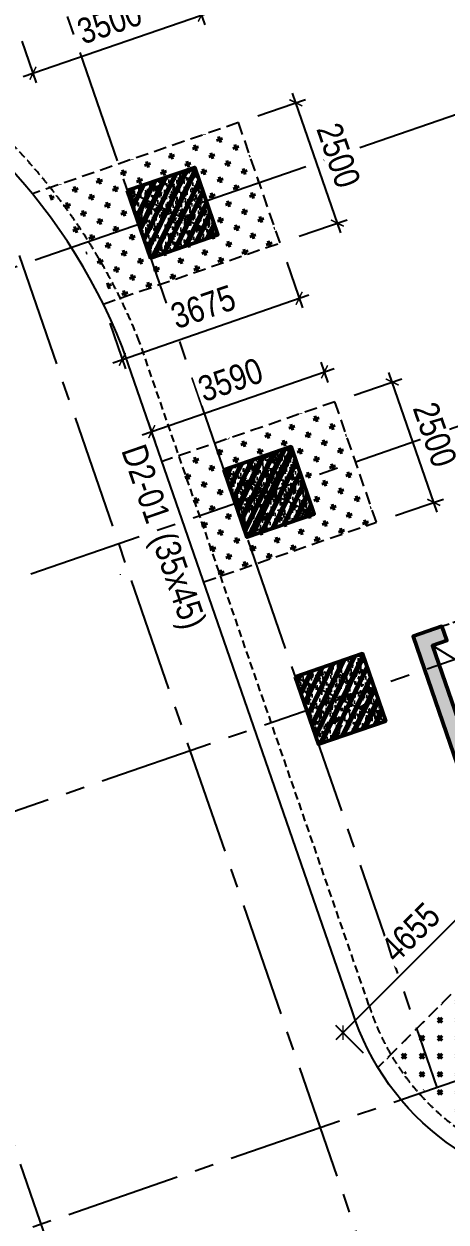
# Model space of a CAD drawing. Header units: millimetres. Extents: x -80883 to 1826631, y -376836 to 309394.
# Drawn here: x 1112029 to 1120319, y -337006 to -313484 of the extents above; entities that cross this region are included whole.
import ezdxf
from ezdxf.enums import TextEntityAlignment as Align

# ---------------------------------------------------------------- set-up
doc = ezdxf.new("R2010")
doc.units = ezdxf.units.MM
doc.header["$LTSCALE"] = 100
doc.header["$PDMODE"] = 32
doc.header["$PDSIZE"] = 2.5
for name, pattern in [('CENTER2', [1.125, 0.75, -0.125, 0.125, -0.125]), ('DASHED', [4.5, 3, -1.5]), ('HIDDEN', [0.375, 0.25, -0.125])]:
    doc.linetypes.add(name, pattern=pattern)
for name, color, linetype, lineweight in [('0-Hatch', 250, 'Continuous', 40), ('ccu12-Tencaukien', 9, 'Continuous', 15), ('KT-Net cot vach', 6, 'Continuous', 50), ('ST_MBDV Cot vach 220805$0$Xref_ST_MBDV Cot vach 30.7.2022$0$KT-Net cot vach', 6, 'Continuous', 50)]:
    doc.layers.add(name, color=color, linetype=linetype, lineweight=lineweight)
for name, color, linetype in [('0-khuat', 3, 'HIDDEN'), ('A-GLAZ', 135, 'Continuous'), ('ccu11-Khuat', 9, 'DASHED'), ('ccu11-Thay', 7, 'Continuous'), ('ccu12-Text', 31, 'Continuous'), ('ccu12-Truc', 13, 'CENTER2'), ('KC2-DIM', 251, 'Continuous'), ('KT-Hatch', 251, 'Continuous')]:
    doc.layers.add(name, color=color, linetype=linetype)
doc.styles.add('Arial Narrow', font='ARIALN.TTF')
doc.dimstyles.new('ccu12-200', dxfattribs={"dimscale": 200, "dimtxt": 2.5, "dimasz": 1, "dimexe": 1, "dimexo": 2, "dimgap": 1, "dimtad": 1, "dimdec": 0, "dimrnd": 5, "dimdsep": 46, "dimtxsty": 'Arial Narrow', "dimblk": 'ARCHTICK', "dimcen": -1, "dimdle": 1, "dimclrd": 256, "dimclre": 256, "dimclrt": 3, "dimadec": 0, "dimazin": 2, "dimtfac": 0.1, "dimtdec": 0, "dimtmove": 0, "dimatfit": 1, "dimldrblk": 'ARCHTICK', "dimfxl": 1, "dimtvp": 0.8333333333333334, "dimtolj": 1, "dimtzin": 12, "dimarcsym": 0})

# ---------------------------------------------------------------- blocks, each defined once
blk = doc.blocks.new('Grid-ST-flat-3')
at = {"layer": 'ccu12-Truc', "ltscale": 30}
for p, q in [((343189.8455156268, -39014.65546948351), (361219.3016763728, -91236.39007851167)), ((340897.6132794917, -39806.04435974167), (359986.9050177329, -95097.55833493307)), ((335415.1609209013, -41698.85077767865), (354504.4526594841, -96990.36475386203)), ((377787.2916931124, -66547.80383867014), (314639.543147344, -88349.44587364572)), ((368131.1051668772, -76017.52440288517), (316532.349566273, -93831.89823189395)), ((369534.392683656, -80082.1011514843), (317935.6370837545, -97896.47498025041)), ((362499.3874795342, -90794.44285003131), (320490.9257493085, -105297.7856638855))]:
    blk.add_line(p, q, dxfattribs=at)
blk = doc.blocks.new('LOI-KD-PN')
at = {"layer": 'KT-Hatch'}
h = blk.add_hatch(dxfattribs=at)
h.set_pattern_fill('BTCT', color=256, scale=40, angle=-70.9528620460035)
h.set_pattern_definition([(339.0471379539965, (-24757.93628041632, -32875.87870174611), (69.90338528047701, -279.3877533547662), [29.99999999999986, -329.9999999999978]), (284.0471379539965, (-24757.93628041632, -32875.87870174611), (266.2915946709811, 150.6518396180941), [23.99999999999998, -263.9999999999996]), (29.49853795399646, (-24752.11099682283, -32899.16101321549), (336.1948768307957, -128.7361747717526), [25.49607599999999, -280.4568447999998]), (335.2313379539966, (-24682.31624788418, -32849.771027015), (76.73314454503657, -425.1305970221304), [45, -495]), (25.6827379539964, (-24675.92184145399, -32885.19858062902), (490.3234749361438, -226.2363583837528), [38.24411519999997, -420.6851999999998]), (280.2313379539964, (-24682.31624788418, -32849.771027015), (490.3236516953235, -226.2359755744279), [35.99999999999994, -395.9999999999995]), (310.0471379539965, (-24688.16741865175, -32894.10796196375), (-74.31099224333833, -278.2478686892407), [30, -330]), (255.0471379539965, (-24688.16741865175, -32894.10796196375), (305.9413376994765, 2.662340959559032), [24, -264]), (0.4985379539964835, (-24694.36001613969, -32917.29528043285), (231.6301287124563, -275.5857060422185), [25.496076, -280.4568447999999]), (326.5471379539965, (-24757.93628041632, -32875.87870174611), (127.4545480190627, 38.85777900570818), [0, -260.7999999999999, 0, -267.9999999999999, 0, -264.9999999999999]), (296.5471379539965, (-24757.93628041632, -32875.87870174611), (183.4678019936752, -47.98077147784922), [0, -152.8, 0, -254.8, 0, -101]), (256.5471379539965, (-24787.04633774143, -32791.56236547302), (61.15631196729443, -204.7826262224386), [0, -99.9999999999995, 0, -311.999999999998, 0, -413.999999999998]), (246.5471379539965, (-24800.1001751069, -32753.752349207), (113.9778841873155, -207.4352439007965), [0, -129.9999999999991, 0, -207.1999999999991, 0, -293.9999999999981]), (334.0471379539965, (-24757.93628041632, -32875.87870174611), (65.64473241281162, 134.8731593255321), []), (334.0471379539965, (-24734.86013815063, -32942.71799888002), (65.64473241281162, 134.8731593255321), [])])
h.paths.add_polyline_path([(-6308.869921613485, -9184.98418606416), (-7255.273130617104, -6443.758006780699), (-7822.423374606762, -6639.565567264159), (-7724.5195943648, -6923.140689258988), (-7440.944472370204, -6825.236909017258), (-6690.348823850043, -8999.312844310945), (-8486.324596484192, -9619.370119175175), (-9236.920245003887, -7445.294183881546), (-8953.34512300929, -7347.390403639816), (-9051.248903250787, -7063.815281644987), (-9618.399147240445, -7259.622842128447), (-9901.974269235507, -7357.526622370176), (-9804.070488993544, -7641.101744364947), (-9520.495366998948, -7543.197964123276), (-8769.899718478788, -9717.273899416905), (-10565.87549111294, -10337.33117428113), (-11316.47113963263, -8163.255238987505), (-11032.89601763804, -8065.351458745776), (-11130.79979787953, -7781.776336750947), (-11697.95004186919, -7977.583897234348), (-10751.54683286604, -10718.81007651769)])
at = {"layer": 'ccu11-Khuat', "color": 6, "ltscale": 0.5, "elevation": -2.081220072082427e-08}
blk.add_lwpolyline([(-11130.80346101616, -7781.777601442009), (-9901.974269235507, -7357.52662237006)], dxfattribs=at)
at = {"layer": 'KC2-DIM', "color": 252, "ltscale": 0.5, "elevation": -2.081220072082427e-08}
blk.add_lwpolyline([(-11316.47113963263, -8163.255238987505), (-8769.899718478788, -9717.273899416905)], dxfattribs=at)
at = {"layer": 'ST_MBDV Cot vach 220805$0$Xref_ST_MBDV Cot vach 30.7.2022$0$KT-Net cot vach', "elevation": -2.081220072082427e-08}
blk.add_lwpolyline([(-6308.869921613485, -9184.98418606416), (-7255.273130617104, -6443.758006780699), (-7822.423374606762, -6639.565567264159), (-7724.5195943648, -6923.140689258988), (-7440.944472370204, -6825.236909017258), (-6690.348823850043, -8999.312844310945), (-8486.324596484192, -9619.370119175175), (-9236.920245003887, -7445.294183881546), (-8953.34512300929, -7347.390403639816), (-9051.248903250787, -7063.815281644987), (-9618.399147240445, -7259.622842128447), (-9901.974269235507, -7357.526622370176), (-9804.070488993544, -7641.101744364947), (-9520.495366998948, -7543.197964123276), (-8769.899718478788, -9717.273899416905), (-10565.87549111294, -10337.33117428113), (-11316.47113963263, -8163.255238987505), (-11032.89601763804, -8065.351458745776), (-11130.79979787953, -7781.776336750947), (-11697.95004186919, -7977.583897234348), (-10751.54683286604, -10718.81007651769)], close=True, dxfattribs=at)
blk = doc.blocks.new('*U151')
h = blk.add_hatch()
h.set_pattern_fill('VATLIEU04', color=250, scale=40, style=0, pattern_type=2)
h.set_pattern_definition([(49.99999999999999, (550, -550), (286.9040730403014, -25.10085399303804), [30, -330]), (355, (550, -550), (-55.50053344520001, 300.8768534800047), [24, -264]), (100.4514, (573.908672, -552.091736), (231.4037526856086, 275.7758168243814), [25.496076, -280.4568448]), (46.18420000000001, (550, -470), (426.8964194502578, -66.20760573160723), [45, -495]), (96.6356, (585.574698, -475.5173228), (373.8650822194813, 389.6471483601767), [38.2441152, -420.6852]), (351.1842, (550, -470), (373.8647780534509, 389.6474403701299), [36, -396]), (21, (590, -490), (238.7628208473847, -161.0475562661355), [30, -330]), (326.0000000000001, (590, -490), (97.32613276863269, 290.0600180187412), [24, -264]), (71.4514, (609.8968932, -503.4206424), (336.089051432596, 129.012198683981), [25.496076, -280.4568448]), (37.50000000000001, (550, -550), (4.863942126916267, 133.1575415325246), [0, -260.8, 0, -268, 0, -265]), (7.499999999999999, (550, -550), (105.2278149768594, 157.7646847529441), [0, -152.8, 0, -254.8, 0, -101]), (327.5, (460.8, -550), (213.5289744689636, -9.021948693751902), [0, -100, 0, -312, 0, -414]), (317.5, (420.8, -550), (233.2744677369545, 40.04199293292709), [0, -130, 0, -207.2, 0, -294]), (45, (550, -550), (-120.2081528017131, 120.2081528017131), []), (45, (550, -501), (-120.2081528017131, 120.2081528017131), [])])
h.paths.add_polyline_path([(-475, 475), (1025, 475), (1025, -1025), (-475, -1025)])
at = {"color": 6, "ltscale": 0.25}
blk.add_lwpolyline([(-475, 475), (1025, 475), (1025, -1025), (-475, -1025)], close=True, dxfattribs=at)
at = {"layer": 'Defpoints', "linetype": 'ByBlock', "ltscale": 30}
for p, q in [((1025, 475), (-475, -1025)), ((-475, 475), (1025, -1025))]:
    blk.add_line(p, q, dxfattribs=at)
blk = doc.blocks.new('MBDVCOTVACH-T2-T6-PN')
at = {"layer": 'KT-Net cot vach', "xscale": 0.9333333333333333, "yscale": 0.9333333333333333, "zscale": 0.9333333333333333, "rotation": 19.04713795399666}
for p in [(46740.63513125759, -16281.10073648469), (48633.44073779206, -21763.55287297635), (50036.72905755276, -25828.12984658178)]:
    blk.add_blockref('*U151', p, dxfattribs=at)
blk = doc.blocks.new('*U690')
at = {"layer": 'ccu12-Tencaukien', "color": 8, "ltscale": 10000}
blk.add_line((360.6565736538532, -155.3215232637356), (354.4065714950475, -155.3215232637356), dxfattribs=at)
at = {"layer": 'ccu12-Text', "color": 2, "style": 'Arial Narrow', "width": 0.8}
blk.add_attdef('SH', text='', height=300, dxfattribs=at).set_placement((275.6048113084853, 5.864471777974813), align=Align.BOTTOM_RIGHT)
at = {"layer": 'ccu12-Text', "color": 31, "style": 'Arial Narrow', "width": 0.8}
for tag, p in [('(', (507.5315725744504, -75.41116959831947)), (')', (962.8971199221714, -75.41116959831947)), ('KT', (632.605666770517, -75.41116959831947))]:
    blk.add_attdef(tag, text='', height=250, dxfattribs=at).set_placement(p, align=Align.BOTTOM_LEFT)
blk = doc.blocks.new('MBKC-T2-PN')
at = {"layer": 'ccu11-Khuat', "ltscale": 0.5, "elevation": -2.677769264985028e-08}
blk.add_lwpolyline([(57386.55828894489, -12930.04420790478), (65794.96816600184, -10027.05643183063, 0.260495241581582), (69736.50495830015, -12426.6161779894), (99368.00793614518, -12426.6161779894, -0.2609853684017961), (101894.5837610736, -14307.26193159987), (105248.9736585456, -29866.61846812873, -0.450430548376512), (100589.6931814908, -35326.6158653514), (55455.61416863091, -35326.6158653514, -0.3270381078692864), (50922.90468503162, -31997.94642836676), (46413.0024276413, -18965.37748569861, 0.4276044270060953), (30445.87231722521, -12504.80555859185), (12824.43251889106, -18584.35473983688, -0.1315578741241553), (10225.70651983377, -18473.84767023224), (9061.065310114762, -18020.38528109412, -0.1846755877232493), (7455.469289202709, -16623.04162249499), (2976.957835427951, -9107.263866643538, -0.02202630655640508), (-406.9169527585618, -3413.254662496154, -0.399242345885018), (1800.966408062493, 257.1217708188342), (31224.41949791997, 10401.15608117677, -0.1203839840985261), (42572.85465626395, 11719.39024886949), (58379.85115727969, 7611.132730447047, -0.2258253160871416), (60186.44089432061, 5977.409135053749), (62085.54238365032, 488.0873970090761), (51857.30011690897, -3043.19410645077)], format="xyb", dxfattribs=at)
at = {"layer": 'ccu11-Thay', "elevation": -2.677769264985028e-08}
blk.add_lwpolyline([(31106.50862324028, 10730.72166345781, -0.1205795836710196), (42638.87427653908, 12063.859528495), (58473.93031160696, 7948.309303218033, -0.2272385897093211), (60513.964432284, 6101.209794561379), (65878.81921774126, -9405.815059417277, 0.2908633368540378), (69743.13952882006, -12076.6161779894), (99390.07919017388, -12076.6161779894, -0.2655275921417467), (102229.2245215473, -14198.71881677723), (105593.7353260962, -29805.02123810095, -0.4513714951595503), (100592.7770390881, -35676.6158653514), (55455.39553553029, -35676.6158653514, -0.3267809868965265), (50590.57907296135, -32107.86789232772), (46084.8424524439, -19087.33667168533, 0.427810969143063), (30575.2745344413, -12830.40558466513), (12920.16765186726, -18921.57020124164, -0.1330764012900887), (10109.49357222929, -18804.19336872117), (8937.306803341722, -18347.79305564612, -0.183720991931343), (7150.621857264778, -16795.18900673359), (2680.126648878446, -9292.86400619999, -0.02215701127767281), (-737.5723420327995, -3537.213185448665, -0.4024491153328594), (1696.95094252727, 591.477936539799), (31106.50862324028, 10730.72166345781)], format="xyb", dxfattribs=at)
blk = doc.blocks.new('MBKC-N-T2')
at = {"layer": '0-Hatch', "ltscale": 2}
h = blk.add_hatch(dxfattribs=at)
h.set_pattern_fill('CROSS', color=256, scale=1000, angle=109.047137953997, style=0)
h.set_pattern_definition([(109.0471379539969, (4080958.843508229, -6955177.831166982), (-317.8990851971258, 154.7261181275824), [124.9999999999989, -374.9999999999956]), (199.0471379539969, (4080997.52503776, -6955098.356395683), (-154.7261181275824, -317.8990851971258), [124.9999999999989, -374.9999999999955])])
h.paths.add_polyline_path([(48360.52978369454, -14670.96671176434), (44563.97506941389, -15981.7201227409), (45942.19832887058, -18150.69294572814), (49176.39434304694, -17034.09282367484)])
h = blk.add_hatch(dxfattribs=at)
h.set_pattern_fill('CROSS', color=256, scale=1000, angle=109.047137953997, style=0)
h.set_pattern_definition([(109.0471379539969, (4082851.648381703, -6960660.284058795), (-317.8990851971258, 154.7261181275824), [124.9999999999989, -374.9999999999955]), (199.0471379539969, (4082890.329911234, -6960580.809287497), (-154.7261181275824, -317.8990851971258), [124.9999999999989, -374.9999999999955])])
h.paths.add_polyline_path([(47095.57202883321, -21243.63124219223), (47913.12660448276, -23606.17387913854), (51069.19921652135, -22516.54571548838), (50253.33465716895, -20153.41960357787)])
h = blk.add_hatch(dxfattribs=at)
h.set_pattern_fill('CROSS', color=256, scale=1000, angle=135, style=0)
h.set_pattern_definition([(135, (6718055.861161813, -4505725.442572335), (-353.5533905932738, 5.684341886080801e-14), [125, -375]), (225, (6718055.861161813, -4505637.054224686), (-5.684341886080801e-14, -353.5533905932738), [125, -375])])
h.paths.add_polyline_path([(54389.03549052868, -29930.43649240612), (51279.08884405717, -33040.38313887757), (53536.80464432272, -35025.3080257313), (56510.35583408829, -32051.75683596573)])
at = {"layer": '0-khuat', "ltscale": 10}
for points in [[(45703.99809582974, -18232.93113046425), (49176.39434304694, -17034.09282367484), (48360.52978369454, -14670.96671176434), (44312.733384819, -16068.46084422281)], [(47676.81394240842, -23687.7603835304), (51069.19921652135, -22516.54571548838), (50253.33465716895, -20153.41960357787), (46859.2593667591, -21325.21774658421)], [(53344.73795301351, -35217.37471704051), (56510.35583408829, -32051.75683596573), (54389.03549052868, -29930.43649240612), (51096.86313905451, -33222.60884388024)]]:
    blk.add_lwpolyline(points, dxfattribs=at)
blk = doc.blocks.new('_ARCHTICK')
at = {"color": 0, "linetype": 'ByBlock', "const_width": 0.15}
blk.add_lwpolyline([(-0.5, -0.5), (0.5, 0.5)], dxfattribs=at)
blk = doc.blocks.new('*D1091')
at = {"layer": 'Defpoints', "color": 0, "ltscale": 0.5, "transparency": 16777216}
for p in [(1122271.157525546, -330679.890257678), (1118294.695678739, -333287.7731138195), (1118978.985174072, -333972.0626091521)]:
    blk.add_point(p, dxfattribs=at)
at = {"layer": 'KC2-DIM', "lineweight": -2, "ltscale": 0.5, "transparency": 16777216}
for p, q in [((1121728.28938645, -329854.179406108), (1118153.274322501, -333429.1944700567)), ((1121988.314813071, -330397.0475452034), (1121445.446673976, -329854.179406108)), ((1118696.142461597, -333689.2198966775), (1118153.274322502, -333146.3517575821))]:
    blk.add_line(p, q, dxfattribs=at)
at = {"layer": 'KC2-DIM', "lineweight": -2, "ltscale": 0.5, "transparency": 16777216, "xscale": 200, "yscale": 200, "zscale": 200}
for p, rotation in [((1121586.868030213, -329995.6007623454), 44.99999999999952), ((1118294.695678739, -333287.7731138195), 224.9999999999995)]:
    blk.add_blockref('_ARCHTICK', p, dxfattribs=dict(at, rotation=rotation))
at = {"layer": 'KC2-DIM', "color": 3, "ltscale": 0.5, "transparency": 16777216, "insert": (1119618.845687284, -331319.7507708908), "char_height": 500, "attachment_point": 5, "rotation": 44.99999999999949, "style": 'Arial Narrow', "bg_fill": 3, "box_fill_scale": 1.1, "bg_fill_color": 256, "bg_fill_true_color": 13158600, "bg_fill_transparency": 0}
blk.add_mtext('\\A1;4655', dxfattribs=at)
blk = doc.blocks.new('*D1092')
at = {"layer": 'Defpoints', "color": 0, "ltscale": 0.5, "transparency": 16777216}
for p in [(1119261.932722887, -320513.9597743629), (1118135.456692186, -320902.8733688499), (1118951.321251539, -323265.9994807602)]:
    blk.add_point(p, dxfattribs=at)
at = {"layer": 'KC2-DIM', "lineweight": -2, "ltscale": 0.5, "transparency": 16777216}
for p, q in [((1120143.066446988, -323066.1359752261), (1119196.663558139, -320324.90968541)), ((1118513.556870092, -320772.3350393535), (1119450.98281184, -320448.6906096147)), ((1119329.421429444, -323135.4611512638), (1120266.847371193, -322811.816721525))]:
    blk.add_line(p, q, dxfattribs=at)
at = {"layer": 'KC2-DIM', "lineweight": -2, "ltscale": 0.5, "transparency": 16777216, "xscale": 200, "yscale": 200, "zscale": 200}
for p, rotation in [((1119261.932722887, -320513.9597743629), 109.0471312622807), ((1120077.79728224, -322877.0858862732), 289.0471312622807)]:
    blk.add_blockref('_ARCHTICK', p, dxfattribs=dict(at, rotation=rotation))
at = {"layer": 'KC2-DIM', "color": 3, "ltscale": 0.5, "transparency": 16777216, "insert": (1120100.224763381, -321546.9419844407), "char_height": 500, "attachment_point": 5, "rotation": 289.0471312622807, "style": 'Arial Narrow', "bg_fill": 3, "box_fill_scale": 1.1, "bg_fill_color": 256, "bg_fill_true_color": 13158600, "bg_fill_transparency": 0}
blk.add_mtext('\\A1;2500', dxfattribs=at)
blk = doc.blocks.new('*D1093')
at = {"layer": 'Defpoints', "color": 0, "ltscale": 0.5, "transparency": 16777216}
for p in [(1117369.12630488, -315031.5074157963), (1116242.650274179, -315420.4210102833), (1117058.514833531, -317783.547122194)]:
    blk.add_point(p, dxfattribs=at)
at = {"layer": 'KC2-DIM', "lineweight": -2, "ltscale": 0.5, "transparency": 16777216}
for p, q in [((1118250.260028981, -317583.6836166597), (1117303.857140132, -314842.4573268436)), ((1116620.750452084, -315289.882680787), (1117558.176393833, -314966.2382510481)), ((1117436.615011437, -317653.0087926976), (1118374.040953185, -317329.3643629587))]:
    blk.add_line(p, q, dxfattribs=at)
at = {"layer": 'KC2-DIM', "lineweight": -2, "ltscale": 0.5, "transparency": 16777216, "xscale": 200, "yscale": 200, "zscale": 200}
for p, rotation in [((1117369.12630488, -315031.5074157963), 109.0471312622807), ((1118184.990864233, -317394.6335277069), 289.0471312622807)]:
    blk.add_blockref('_ARCHTICK', p, dxfattribs=dict(at, rotation=rotation))
at = {"layer": 'KC2-DIM', "color": 3, "ltscale": 0.5, "transparency": 16777216, "insert": (1118207.418345373, -316064.4896258743), "char_height": 500, "attachment_point": 5, "rotation": 289.0471312622807, "style": 'Arial Narrow', "bg_fill": 3, "box_fill_scale": 1.1, "bg_fill_color": 256, "bg_fill_true_color": 13158600, "bg_fill_transparency": 0}
blk.add_mtext('\\A1;2500', dxfattribs=at)
blk = doc.blocks.new('*D1095')
at = {"layer": 'Defpoints', "color": 0, "ltscale": 0.5, "transparency": 16777216}
for p in [(1117931.669194946, -320313.9748837255), (1118135.456692186, -320902.8733688498), (1114742.219865455, -322077.0982275139)]:
    blk.add_point(p, dxfattribs=at)
at = {"layer": 'KC2-DIM', "lineweight": -2, "ltscale": 0.5, "transparency": 16777216}
for p, q in [((1118004.647993522, -320524.8666435737), (1117866.264845614, -320124.9715210874)), ((1114349.429005577, -321553.6040917212), (1118120.672557584, -320248.5705343938)), ((1114611.411166792, -321699.0915022378), (1114473.028018883, -321299.1963797515))]:
    blk.add_line(p, q, dxfattribs=at)
at = {"layer": 'KC2-DIM', "lineweight": -2, "ltscale": 0.5, "transparency": 16777216, "xscale": 200, "yscale": 200, "zscale": 200}
for p, rotation in [((1117931.669194946, -320313.9748837255), 19.0881069800152), ((1114538.432368215, -321488.1997423896), 199.0881069800152)]:
    blk.add_blockref('_ARCHTICK', p, dxfattribs=dict(at, rotation=rotation))
at = {"layer": 'KC2-DIM', "color": 3, "ltscale": 0.5, "transparency": 16777216, "insert": (1116086.162197128, -320470.8339215405), "char_height": 500, "attachment_point": 5, "rotation": 19.08810698001521, "style": 'Arial Narrow', "bg_fill": 3, "box_fill_scale": 1.1, "bg_fill_color": 256, "bg_fill_true_color": 13158600, "bg_fill_transparency": 0}
blk.add_mtext('\\A1;3590', dxfattribs=at)
blk = doc.blocks.new('*D1096')
at = {"layer": 'Defpoints', "color": 0, "ltscale": 0.5, "transparency": 16777216}
for p in [(1117058.514833531, -317783.5471221939), (1117433.554769264, -318869.838124093), (1113586.120130847, -318982.3848957361)]:
    blk.add_point(p, dxfattribs=at)
at = {"layer": 'KC2-DIM', "lineweight": -2, "ltscale": 0.5, "transparency": 16777216}
for p, q in [((1117189.053207187, -318161.6472848537), (1117498.823956092, -319058.8882054228)), ((1113772.10998525, -320133.945084463), (1117622.604850594, -318804.5689372651)), ((1113716.658504502, -319360.4850583958), (1114026.429253408, -320257.725978965))]:
    blk.add_line(p, q, dxfattribs=at)
at = {"layer": 'KC2-DIM', "lineweight": -2, "ltscale": 0.5, "transparency": 16777216, "xscale": 200, "yscale": 200, "zscale": 200}
for p, rotation in [((1117433.554769264, -318869.838124093), 19.04713795400293), ((1113961.16006658, -320068.6758976351), 199.0471379540029)]:
    blk.add_blockref('_ARCHTICK', p, dxfattribs=dict(at, rotation=rotation))
at = {"layer": 'KC2-DIM', "color": 3, "ltscale": 0.5, "transparency": 16777216, "insert": (1115548.776521782, -319038.8972674001), "char_height": 500, "attachment_point": 5, "rotation": 19.047137954002935, "style": 'Arial Narrow', "bg_fill": 3, "box_fill_scale": 1.1, "bg_fill_color": 256, "bg_fill_true_color": 13158600, "bg_fill_transparency": 0}
blk.add_mtext('\\A1;3675', dxfattribs=at)
blk = doc.blocks.new('*D1097')
at = {"layer": 'Defpoints', "color": 0, "ltscale": 0.5, "transparency": 16777216}
for p in [(1115165.710093036, -312301.0946169202), (1115513.863714328, -313309.5106634321), (1111857.333536361, -313443.3050000136)]:
    blk.add_point(p, dxfattribs=at)
at = {"layer": 'KC2-DIM', "lineweight": -2, "ltscale": 0.5, "transparency": 16777216}
for p, q in [((1115296.248422532, -312679.1947948259), (1115579.132879076, -313498.560752385)), ((1112016.4370687, -314516.9902112738), (1115702.913803281, -313244.2414986839)), ((1111987.871865857, -313821.4051779194), (1112270.756322401, -314640.7711354785))]:
    blk.add_line(p, q, dxfattribs=at)
at = {"layer": 'KC2-DIM', "lineweight": -2, "ltscale": 0.5, "transparency": 16777216, "xscale": 200, "yscale": 200, "zscale": 200}
for p, rotation in [((1115513.863714328, -313309.5106634321), 19.04713126228087), ((1112205.487157653, -314451.7210465256), 199.0471312622809)]:
    blk.add_blockref('_ARCHTICK', p, dxfattribs=dict(at, rotation=rotation))
at = {"layer": 'KC2-DIM', "color": 3, "ltscale": 0.5, "transparency": 16777216, "insert": (1113711.094590113, -313450.2560941617), "char_height": 500, "attachment_point": 5, "rotation": 19.047131262280868, "style": 'Arial Narrow', "bg_fill": 3, "box_fill_scale": 1.1, "bg_fill_color": 256, "bg_fill_true_color": 13158600, "bg_fill_transparency": 0}
blk.add_mtext('\\A1;3500', dxfattribs=at)

msp = doc.modelspace()

# ---------------------------------------------------------------- linework, layer by layer
at = {"layer": 'A-GLAZ'}
msp.add_lwpolyline([(1098988.630658257, -290018.7321018141, -0.1205795836710196), (1110520.996311556, -288685.5942367769), (1126356.052346624, -292801.1444620539, -0.2272385897093211), (1128396.086467301, -294648.2439707106), (1133760.941252758, -310155.2688246892, 0.2908633368540378), (1137625.261563837, -312826.0699432613), (1167272.201225191, -312826.0699432613, -0.2655275921417467), (1170111.346556564, -314948.1725820492), (1173475.857361113, -330554.4750033729, -0.4513714951595503), (1168474.899074105, -336426.0696306233), (1123337.517570547, -336426.0696306233, -0.3267809868965265), (1118472.701107978, -332857.3216575996), (1113966.964487461, -319836.7904369573, 0.427810969143063), (1098457.396569458, -313579.8593499371), (1080802.289686884, -319671.0239665136, -0.1330764012900887), (1077991.615607246, -319553.6471339931), (1076819.428838359, -319097.2468209181, -0.183720991931343), (1075032.743892282, -317544.6427720055), (1070562.248683895, -310042.3177714719, -0.02215701127767281), (1067144.549692984, -304286.6669507206, -0.4024491153328594), (1069579.072977544, -300157.9758287321), (1098988.630658257, -290018.7321018141)], format="xyb", dxfattribs=at)

# ---------------------------------------------------------------- block references
for name, p in [('Grid-ST-flat-3', (758919.5391998056, -243129.7985158589)), ('MBKC-N-T2', (1067882.122035017, -300749.4537652719))]:
    msp.add_blockref(name, p)
at = {"layer": 'ccu12-Tencaukien', "extrusion": (-7.825994902301875e-07, -7.350826757026604e-07, 0.9999999999994236)}
ref = msp.add_blockref('*U690', (1114221.911895328, -323648.3325325917, 0.275658768636833), dxfattribs=dict(at, xscale=1.815893337873056, yscale=1.815893337873056, zscale=1.815893337873056, rotation=268.6206537066452))
ref.add_attrib('KT', '(35x45)', dxfattribs={"color": 31, "extrusion": (-7.825994902301875e-07, -7.350826757026604e-07, 0.9999999999994236), "height": 499.9999999999999, "rotation": 289.0837199907818, "style": 'Arial Narrow'}).set_placement((1114378.19283774, -323621.6489034303, -0.6346002773767735), align=Align.BOTTOM_LEFT)
ref.add_attrib('SH', 'D2-01', dxfattribs={"color": 2, "extrusion": (-7.825994902301875e-07, -7.350826757026604e-07, 0.9999999999994236), "height": 499.9999999999999, "rotation": 289.0837199907818, "style": 'Arial Narrow'}).set_placement((1114303.232390799, -323377.8276803787, -0.6343437027973571), align=Align.BOTTOM_RIGHT)
at = {"layer": 'KC2-DIM', "ltscale": 0.5}
msp.add_blockref('MBKC-T2-PN', (1067882.122035017, -300749.4537652719), dxfattribs=at)
at = {"layer": 'KC2-DIM'}
for name, p in [('MBDVCOTVACH-T2-T6-PN', (1067882.122035017, -300749.4537652719)), ('LOI-KD-PN', (1131368.926525421, -317526.0699320373))]:
    msp.add_blockref(name, p, dxfattribs=at)

# ---------------------------------------------------------------- next in the draw order: dimensions: what is measured, and where the dimension line sits
at = {"layer": 'KC2-DIM', "ltscale": 0.5}
for p1, p2, distance, picture, middle in [((1111857.333536361, -313443.3050000136), (1115165.710093036, -312301.0946169201), -1066.8241968017282, '*D1097', (1113711.094590113, -313450.2560941617)), ((1117058.514833531, -317783.5471221939), (1116242.650274178, -315420.4210102834), -1191.7222963941879, '*D1093', (1118207.418345373, -316064.4896258743)), ((1118951.321251538, -323265.9994807602), (1118135.456692186, -320902.8733688497), -1191.7222963931938, '*D1092', (1120100.224763381, -321546.9419844407)), ((1122271.157525546, -330679.890257678), (1118978.985174072, -333972.0626091521), -967.7314848890137, '*D1091', (1119618.845687284, -331319.7507708908))]:
    dim = msp.add_aligned_dim(p1=p1, p2=p2, distance=distance, dimstyle='ccu12-200', override={"dimfxl": 150, "dimtfill": 1}, dxfattribs=at)
    dim.commit()
    dim.dimension.update_dxf_attribs({"geometry": picture, "text_midpoint": middle})

# ---------------------------------------------------------------- next in the draw order: dimensions: what is measured, and where the dimension line sits
dim = msp.add_aligned_dim(p1=(1114742.219865455, -322077.0982275138), p2=(1118135.456692186, -320902.8733688497), distance=623.1619129992125, dimstyle='ccu12-200', override={"dimfxl": 150, "dimtfill": 1}, dxfattribs=at)
dim.commit()
dim.dimension.update_dxf_attribs({"geometry": '*D1095', "text_midpoint": (1116086.162197128, -320470.8339215405)})

# ---------------------------------------------------------------- next in the draw order: dimensions: what is measured, and where the dimension line sits
dim = msp.add_aligned_dim(p1=(1113586.120130847, -318982.3848957361), p2=(1117058.514833531, -317783.5471221939), distance=-1149.2097694509707, dimstyle='ccu12-200', override={"dimfxl": 150, "dimtfill": 1}, dxfattribs=at)
dim.commit()
dim.dimension.update_dxf_attribs({"geometry": '*D1096', "text_midpoint": (1115548.776521782, -319038.8972674001)})

doc.saveas('drawing.dxf')
